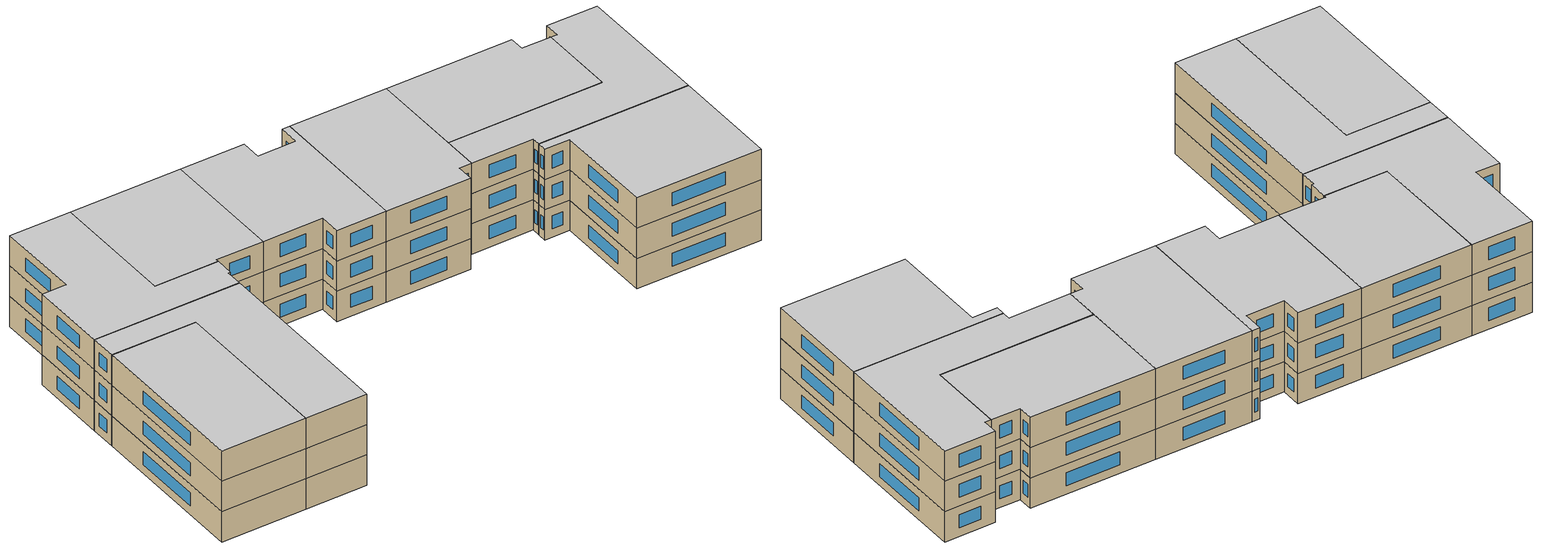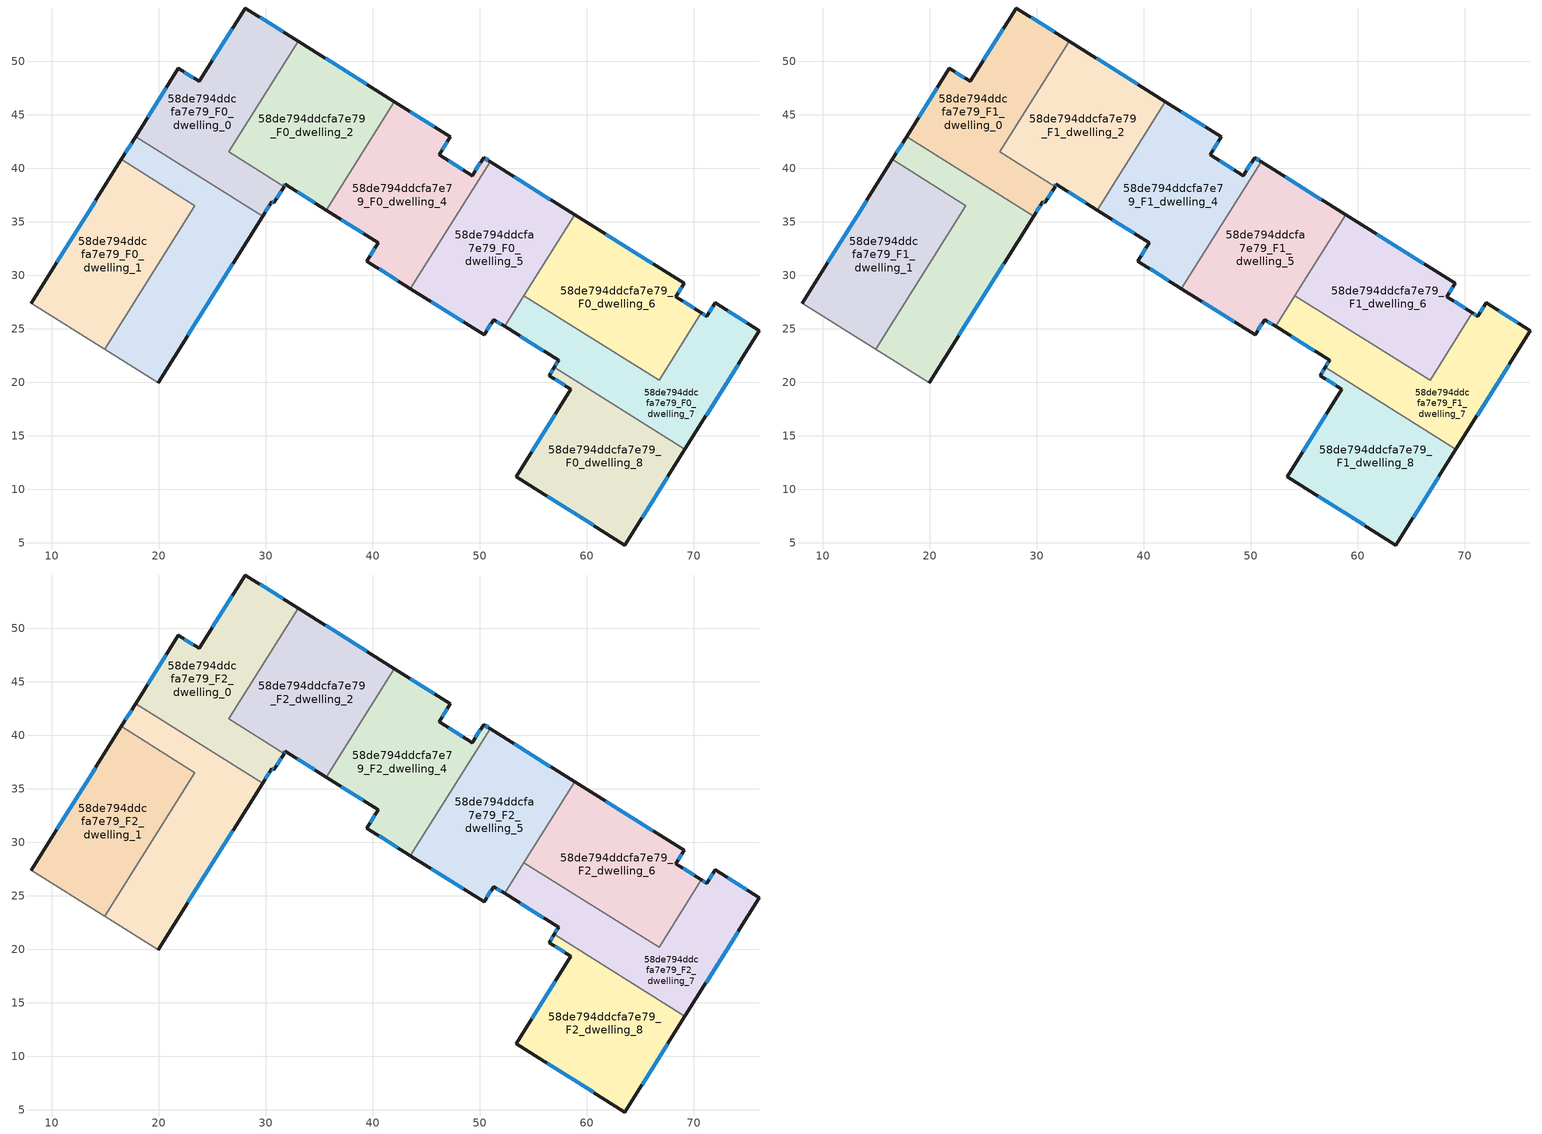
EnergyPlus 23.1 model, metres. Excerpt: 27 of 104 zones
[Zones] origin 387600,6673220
58de794ddcfa7e79_F0_dwelling_0
 floor ground (EU_floor_Construction): 33.03,51.87 26.55,41.54 31.72,38.3 30.77,36.77 30.57,36.89 29.71,35.52 17.86,42.96 21.86,49.33 23.8,48.11 28.1,54.97 z0
 wall outside (EU_wall_Construction): 33.03,51.87 28.1,54.97 23.8,48.11 21.86,49.33 17.86,42.96 / 29.71,35.52 30.57,36.89 30.77,36.77 31.72,38.3 z0:3
 wall to 58de794ddcfa7e79_F0_dwelling_2 (EU_wall_Construction): 31.72,38.3 26.55,41.54 33.03,51.87 z0:3
 wall to 58de794ddcfa7e79_F0_dwelling_3 (EU_wall_Construction): 17.86,42.96 29.71,35.52 z0:3
 window (EU_Window_Construction): 20.71,47.51 19,44.78 / 23.24,48.46 22.41,48.99 / 26.87,53.01 25.03,50.07 / 31.62,52.76 29.51,54.08 / 31.04,37.21 31.45,37.86 / 30.63,36.86 30.71,36.81 / 29.96,35.91 30.33,36.5 z0.86:2.14
58de794ddcfa7e79_F0_dwelling_1
 floor ground (EU_floor_Construction): 23.39,36.51 14.96,23.08 8.09,27.39 16.52,40.82 z0
 wall outside (EU_wall_Construction): 16.52,40.82 8.09,27.39 z0:3
 wall to 58de794ddcfa7e79_F0_dwelling_3 (EU_wall_Construction): 14.96,23.08 23.39,36.51 16.52,40.82 z0:3
 wall adiabatic (EU_wall_Construction): 8.09,27.39 14.96,23.08 z0:3
 window (EU_Window_Construction): 14.11,36.99 10.5,31.23 z0.86:2.14
58de794ddcfa7e79_F0_dwelling_2
 floor ground (EU_floor_Construction): 42.03,46.22 35.67,36.08 31.84,38.49 31.72,38.3 26.55,41.54 33.03,51.87 z0
 wall outside (EU_wall_Construction): 31.72,38.3 31.84,38.49 35.67,36.08 / 42.03,46.22 33.03,51.87 z0:3
 wall to 58de794ddcfa7e79_F0_dwelling_4 (EU_wall_Construction): 35.67,36.08 42.03,46.22 z0:3
 window (EU_Window_Construction): 32.93,37.8 34.57,36.77 / 31.76,38.35 31.81,38.43 / 39.46,47.84 35.6,50.26 z0.86:2.14
58de794ddcfa7e79_F0_dwelling_3
 floor ground (EU_floor_Construction): 29.71,35.52 19.95,19.96 14.96,23.08 23.39,36.51 16.52,40.82 17.86,42.96 z0
 wall outside (EU_wall_Construction): 17.86,42.96 16.52,40.82 / 19.95,19.96 29.71,35.52 z0:3
 wall adiabatic (EU_wall_Construction): 14.96,23.08 19.95,19.96 z0:3
 window (EU_Window_Construction): 17.48,42.35 16.9,41.43 / 22.74,24.4 26.92,31.08 z0.86:2.14
58de794ddcfa7e79_F0_dwelling_4
 floor ground (EU_floor_Construction): 47.25,42.95 46.2,41.27 49.29,39.32 50.35,41 50.96,40.62 43.52,28.77 39.44,31.33 40.51,33.04 35.67,36.08 42.03,46.22 z0
 wall outside (EU_wall_Construction): 50.96,40.62 50.35,41 49.29,39.32 46.2,41.27 47.25,42.95 42.03,46.22 / 35.67,36.08 40.51,33.04 39.44,31.33 43.52,28.77 z0:3
 wall to 58de794ddcfa7e79_F0_dwelling_5 (EU_wall_Construction): 43.52,28.77 50.96,40.62 z0:3
 window (EU_Window_Construction): 45.76,43.88 43.52,45.29 / 46.5,41.75 46.95,42.47 / 48.41,39.88 47.08,40.71 / 50.05,40.52 49.59,39.8 / 50.78,40.73 50.52,40.9 / 40.61,30.59 42.35,29.5 / 40.21,32.55 39.75,31.82 / 37.05,35.21 39.13,33.91 z0.86:2.14
58de794ddcfa7e79_F0_dwelling_5
 floor ground (EU_floor_Construction): 58.86,35.66 52.32,25.23 51.3,25.87 50.4,24.45 43.52,28.77 50.96,40.62 z0
 wall outside (EU_wall_Construction): 58.86,35.66 50.96,40.62 / 43.52,28.77 50.4,24.45 51.3,25.87 52.32,25.23 z0:3
 wall to 58de794ddcfa7e79_F0_dwelling_6 (EU_wall_Construction): 54.13,28.11 58.86,35.66 z0:3
 wall to 58de794ddcfa7e79_F0_dwelling_7 (EU_wall_Construction): 52.32,25.23 54.13,28.11 z0:3
 window (EU_Window_Construction): 56.6,37.08 53.22,39.21 / 51.59,25.69 52.03,25.41 / 50.66,24.85 51.04,25.46 / 45.48,27.53 48.44,25.68 z0.86:2.14
58de794ddcfa7e79_F0_dwelling_6
 floor ground (EU_floor_Construction): 69.1,29.24 68.32,27.99 70.7,26.5 66.74,20.2 54.13,28.11 58.86,35.66 z0
 wall outside (EU_wall_Construction): 70.7,26.5 68.32,27.99 69.1,29.24 58.86,35.66 z0:3
 wall to 58de794ddcfa7e79_F0_dwelling_7 (EU_wall_Construction): 54.13,28.11 66.74,20.2 70.7,26.5 z0:3
 window (EU_Window_Construction): 66.17,31.07 61.79,33.83 / 68.54,28.35 68.88,28.88 / 70.02,26.93 69,27.57 z0.86:2.14
58de794ddcfa7e79_F0_dwelling_7
 floor ground (EU_floor_Construction): 76.12,24.83 69.15,13.73 56.95,21.39 57.36,22.07 52.32,25.23 54.13,28.11 66.74,20.2 70.7,26.5 71.21,26.18 71.99,27.42 z0
 wall outside (EU_wall_Construction): 69.15,13.73 76.12,24.83 71.99,27.42 71.21,26.18 70.7,26.5 / 52.32,25.23 57.36,22.07 56.95,21.39 z0:3
 wall to 58de794ddcfa7e79_F0_dwelling_8 (EU_wall_Construction): 56.95,21.39 69.15,13.73 z0:3
 window (EU_Window_Construction): 71.07,26.27 70.84,26.41 / 71.77,27.07 71.43,26.53 / 74.94,25.57 73.17,26.68 / 71.14,16.9 74.13,21.66 / 57.25,21.87 57.07,21.59 / 53.76,24.33 55.92,22.97 z0.86:2.14
58de794ddcfa7e79_F0_dwelling_8
 floor ground (EU_floor_Construction): 69.15,13.73 63.55,4.81 53.38,11.19 58.51,19.36 56.47,20.64 56.95,21.39 z0
 wall outside (EU_wall_Construction): 56.95,21.39 56.47,20.64 58.51,19.36 53.38,11.19 63.55,4.81 69.15,13.73 z0:3
 window (EU_Window_Construction): 57.06,20.27 57.93,19.72 / 56.81,21.18 56.61,20.85 / 65.15,7.36 67.55,11.18 / 56.29,9.37 60.65,6.63 / 57.05,17.03 54.85,13.53 z0.86:2.14
58de794ddcfa7e79_F1_dwelling_0
 floor to 58de794ddcfa7e79_F0_dwelling_0 (EU_floor_Construction): 33.03,51.87 26.55,41.54 31.72,38.3 30.77,36.77 30.57,36.89 29.71,35.52 17.86,42.96 21.86,49.33 23.8,48.11 28.1,54.97 z3
 wall outside (EU_wall_Construction): 33.03,51.87 28.1,54.97 23.8,48.11 21.86,49.33 17.86,42.96 / 29.71,35.52 30.57,36.89 30.77,36.77 31.72,38.3 z3:6
 wall to 58de794ddcfa7e79_F1_dwelling_2 (EU_wall_Construction): 31.72,38.3 26.55,41.54 33.03,51.87 z3:6
 wall to 58de794ddcfa7e79_F1_dwelling_3 (EU_wall_Construction): 17.86,42.96 29.71,35.52 z3:6
 window (EU_Window_Construction): 20.71,47.51 19,44.78 / 23.24,48.46 22.41,48.99 / 26.87,53.01 25.03,50.07 / 31.62,52.76 29.51,54.08 / 31.04,37.21 31.45,37.86 / 30.63,36.86 30.71,36.81 / 29.96,35.91 30.33,36.5 z3.86:5.14
58de794ddcfa7e79_F1_dwelling_1
 floor to 58de794ddcfa7e79_F0_dwelling_1 (EU_floor_Construction): 23.39,36.51 14.96,23.08 8.09,27.39 16.52,40.82 z3
 wall outside (EU_wall_Construction): 16.52,40.82 8.09,27.39 z3:6
 wall to 58de794ddcfa7e79_F1_dwelling_3 (EU_wall_Construction): 14.96,23.08 23.39,36.51 16.52,40.82 z3:6
 wall adiabatic (EU_wall_Construction): 8.09,27.39 14.96,23.08 z3:6
 window (EU_Window_Construction): 14.11,36.99 10.5,31.23 z3.86:5.14
58de794ddcfa7e79_F1_dwelling_2
 floor to 58de794ddcfa7e79_F0_dwelling_2 (EU_floor_Construction): 42.03,46.22 35.67,36.08 31.84,38.49 31.72,38.3 26.55,41.54 33.03,51.87 z3
 wall outside (EU_wall_Construction): 31.72,38.3 31.84,38.49 35.67,36.08 / 42.03,46.22 33.03,51.87 z3:6
 wall to 58de794ddcfa7e79_F1_dwelling_4 (EU_wall_Construction): 35.67,36.08 42.03,46.22 z3:6
 window (EU_Window_Construction): 32.93,37.8 34.57,36.77 / 31.76,38.35 31.81,38.43 / 39.46,47.84 35.6,50.26 z3.86:5.14
58de794ddcfa7e79_F1_dwelling_3
 floor to 58de794ddcfa7e79_F0_dwelling_3 (EU_floor_Construction): 29.71,35.52 19.95,19.96 14.96,23.08 23.39,36.51 16.52,40.82 17.86,42.96 z3
 wall outside (EU_wall_Construction): 17.86,42.96 16.52,40.82 / 19.95,19.96 29.71,35.52 z3:6
 wall adiabatic (EU_wall_Construction): 14.96,23.08 19.95,19.96 z3:6
 window (EU_Window_Construction): 17.48,42.35 16.9,41.43 / 22.74,24.4 26.92,31.08 z3.86:5.14
58de794ddcfa7e79_F1_dwelling_4
 floor to 58de794ddcfa7e79_F0_dwelling_4 (EU_floor_Construction): 47.25,42.95 46.2,41.27 49.29,39.32 50.35,41 50.96,40.62 43.52,28.77 39.44,31.33 40.51,33.04 35.67,36.08 42.03,46.22 z3
 wall outside (EU_wall_Construction): 50.96,40.62 50.35,41 49.29,39.32 46.2,41.27 47.25,42.95 42.03,46.22 / 35.67,36.08 40.51,33.04 39.44,31.33 43.52,28.77 z3:6
 wall to 58de794ddcfa7e79_F1_dwelling_5 (EU_wall_Construction): 43.52,28.77 50.96,40.62 z3:6
 window (EU_Window_Construction): 45.76,43.88 43.52,45.29 / 46.5,41.75 46.95,42.47 / 48.41,39.88 47.08,40.71 / 50.05,40.52 49.59,39.8 / 50.78,40.73 50.52,40.9 / 40.61,30.59 42.35,29.5 / 40.21,32.55 39.75,31.82 / 37.05,35.21 39.13,33.91 z3.86:5.14
58de794ddcfa7e79_F1_dwelling_5
 floor to 58de794ddcfa7e79_F0_dwelling_5 (EU_floor_Construction): 58.86,35.66 52.32,25.23 51.3,25.87 50.4,24.45 43.52,28.77 50.96,40.62 z3
 wall outside (EU_wall_Construction): 58.86,35.66 50.96,40.62 / 43.52,28.77 50.4,24.45 51.3,25.87 52.32,25.23 z3:6
 wall to 58de794ddcfa7e79_F1_dwelling_6 (EU_wall_Construction): 54.13,28.11 58.86,35.66 z3:6
 wall to 58de794ddcfa7e79_F1_dwelling_7 (EU_wall_Construction): 52.32,25.23 54.13,28.11 z3:6
 window (EU_Window_Construction): 56.6,37.08 53.22,39.21 / 51.59,25.69 52.03,25.41 / 50.66,24.85 51.04,25.46 / 45.48,27.53 48.44,25.68 z3.86:5.14
58de794ddcfa7e79_F1_dwelling_6
 floor to 58de794ddcfa7e79_F0_dwelling_6 (EU_floor_Construction): 69.1,29.24 68.32,27.99 70.7,26.5 66.74,20.2 54.13,28.11 58.86,35.66 z3
 wall outside (EU_wall_Construction): 70.7,26.5 68.32,27.99 69.1,29.24 58.86,35.66 z3:6
 wall to 58de794ddcfa7e79_F1_dwelling_7 (EU_wall_Construction): 54.13,28.11 66.74,20.2 70.7,26.5 z3:6
 window (EU_Window_Construction): 66.17,31.07 61.79,33.83 / 68.54,28.35 68.88,28.88 / 70.02,26.93 69,27.57 z3.86:5.14
58de794ddcfa7e79_F1_dwelling_7
 floor to 58de794ddcfa7e79_F0_dwelling_7 (EU_floor_Construction): 76.12,24.83 69.15,13.73 56.95,21.39 57.36,22.07 52.32,25.23 54.13,28.11 66.74,20.2 70.7,26.5 71.21,26.18 71.99,27.42 z3
 wall outside (EU_wall_Construction): 69.15,13.73 76.12,24.83 71.99,27.42 71.21,26.18 70.7,26.5 / 52.32,25.23 57.36,22.07 56.95,21.39 z3:6
 wall to 58de794ddcfa7e79_F1_dwelling_8 (EU_wall_Construction): 56.95,21.39 69.15,13.73 z3:6
 window (EU_Window_Construction): 71.07,26.27 70.84,26.41 / 71.77,27.07 71.43,26.53 / 74.94,25.57 73.17,26.68 / 71.14,16.9 74.13,21.66 / 57.25,21.87 57.07,21.59 / 53.76,24.33 55.92,22.97 z3.86:5.14
58de794ddcfa7e79_F1_dwelling_8
 floor to 58de794ddcfa7e79_F0_dwelling_8 (EU_floor_Construction): 69.15,13.73 63.55,4.81 53.38,11.19 58.51,19.36 56.47,20.64 56.95,21.39 z3
 wall outside (EU_wall_Construction): 56.95,21.39 56.47,20.64 58.51,19.36 53.38,11.19 63.55,4.81 69.15,13.73 z3:6
 window (EU_Window_Construction): 57.06,20.27 57.93,19.72 / 56.81,21.18 56.61,20.85 / 65.15,7.36 67.55,11.18 / 56.29,9.37 60.65,6.63 / 57.05,17.03 54.85,13.53 z3.86:5.14
58de794ddcfa7e79_F2_dwelling_0
 floor to 58de794ddcfa7e79_F1_dwelling_0 (EU_floor_Construction): 33.03,51.87 26.55,41.54 31.72,38.3 30.77,36.77 30.57,36.89 29.71,35.52 17.86,42.96 21.86,49.33 23.8,48.11 28.1,54.97 z6
 wall outside (EU_wall_Construction): 33.03,51.87 28.1,54.97 23.8,48.11 21.86,49.33 17.86,42.96 / 29.71,35.52 30.57,36.89 30.77,36.77 31.72,38.3 z6:9
 wall to 58de794ddcfa7e79_F2_dwelling_2 (EU_wall_Construction): 31.72,38.3 26.55,41.54 33.03,51.87 z6:9
 wall to 58de794ddcfa7e79_F2_dwelling_3 (EU_wall_Construction): 17.86,42.96 29.71,35.52 z6:9
 window (EU_Window_Construction): 20.71,47.51 19,44.78 / 23.24,48.46 22.41,48.99 / 26.87,53.01 25.03,50.07 / 31.62,52.76 29.51,54.08 / 31.04,37.21 31.45,37.86 / 30.63,36.86 30.71,36.81 / 29.96,35.91 30.33,36.5 z6.86:8.14
 ceiling to 58de794ddcfa7e79_F3_dwelling_0 (EU_floor_Construction): 30.77,36.77 31.72,38.3 26.55,41.54 33.03,51.87 28.1,54.97 23.8,48.11 21.86,49.33 17.86,42.96 29.71,35.52 30.57,36.89 z9
58de794ddcfa7e79_F2_dwelling_1
 floor to 58de794ddcfa7e79_F1_dwelling_1 (EU_floor_Construction): 23.39,36.51 14.96,23.08 8.09,27.39 16.52,40.82 z6
 wall outside (EU_wall_Construction): 16.52,40.82 8.09,27.39 z6:9
 wall to 58de794ddcfa7e79_F2_dwelling_3 (EU_wall_Construction): 14.96,23.08 23.39,36.51 16.52,40.82 z6:9
 wall adiabatic (EU_wall_Construction): 8.09,27.39 14.96,23.08 z6:9
 window (EU_Window_Construction): 14.11,36.99 10.5,31.23 z6.86:8.14
 ceiling to 58de794ddcfa7e79_F3_dwelling_1 (EU_floor_Construction): 14.96,23.08 23.39,36.51 16.52,40.82 8.09,27.39 z9
58de794ddcfa7e79_F2_dwelling_2
 floor to 58de794ddcfa7e79_F1_dwelling_2 (EU_floor_Construction): 42.03,46.22 35.67,36.08 31.84,38.49 31.72,38.3 26.55,41.54 33.03,51.87 z6
 wall outside (EU_wall_Construction): 31.72,38.3 31.84,38.49 35.67,36.08 / 42.03,46.22 33.03,51.87 z6:9
 wall to 58de794ddcfa7e79_F2_dwelling_4 (EU_wall_Construction): 35.67,36.08 42.03,46.22 z6:9
 window (EU_Window_Construction): 32.93,37.8 34.57,36.77 / 31.76,38.35 31.81,38.43 / 39.46,47.84 35.6,50.26 z6.86:8.14
 ceiling to 58de794ddcfa7e79_F3_dwelling_2 (EU_floor_Construction): 35.67,36.08 42.03,46.22 33.03,51.87 26.55,41.54 31.72,38.3 31.84,38.49 z9
58de794ddcfa7e79_F2_dwelling_3
 floor to 58de794ddcfa7e79_F1_dwelling_3 (EU_floor_Construction): 29.71,35.52 19.95,19.96 14.96,23.08 23.39,36.51 16.52,40.82 17.86,42.96 z6
 wall outside (EU_wall_Construction): 17.86,42.96 16.52,40.82 / 19.95,19.96 29.71,35.52 z6:9
 wall adiabatic (EU_wall_Construction): 14.96,23.08 19.95,19.96 z6:9
 window (EU_Window_Construction): 17.48,42.35 16.9,41.43 / 22.74,24.4 26.92,31.08 z6.86:8.14
 ceiling to 58de794ddcfa7e79_F3_dwelling_3 (EU_floor_Construction): 19.95,19.96 29.71,35.52 17.86,42.96 16.52,40.82 23.39,36.51 14.96,23.08 z9
58de794ddcfa7e79_F2_dwelling_4
 floor to 58de794ddcfa7e79_F1_dwelling_4 (EU_floor_Construction): 47.25,42.95 46.2,41.27 49.29,39.32 50.35,41 50.96,40.62 43.52,28.77 39.44,31.33 40.51,33.04 35.67,36.08 42.03,46.22 z6
 wall outside (EU_wall_Construction): 50.96,40.62 50.35,41 49.29,39.32 46.2,41.27 47.25,42.95 42.03,46.22 / 35.67,36.08 40.51,33.04 39.44,31.33 43.52,28.77 z6:9
 wall to 58de794ddcfa7e79_F2_dwelling_5 (EU_wall_Construction): 43.52,28.77 50.96,40.62 z6:9
 window (EU_Window_Construction): 45.76,43.88 43.52,45.29 / 46.5,41.75 46.95,42.47 / 48.41,39.88 47.08,40.71 / 50.05,40.52 49.59,39.8 / 50.78,40.73 50.52,40.9 / 40.61,30.59 42.35,29.5 / 40.21,32.55 39.75,31.82 / 37.05,35.21 39.13,33.91 z6.86:8.14
 ceiling to 58de794ddcfa7e79_F3_dwelling_4 (EU_floor_Construction): 43.52,28.77 50.96,40.62 50.35,41 49.29,39.32 46.2,41.27 47.25,42.95 42.03,46.22 35.67,36.08 40.51,33.04 39.44,31.33 z9
58de794ddcfa7e79_F2_dwelling_5
 floor to 58de794ddcfa7e79_F1_dwelling_5 (EU_floor_Construction): 58.86,35.66 52.32,25.23 51.3,25.87 50.4,24.45 43.52,28.77 50.96,40.62 z6
 wall outside (EU_wall_Construction): 58.86,35.66 50.96,40.62 / 43.52,28.77 50.4,24.45 51.3,25.87 52.32,25.23 z6:9
 wall to 58de794ddcfa7e79_F2_dwelling_6 (EU_wall_Construction): 54.13,28.11 58.86,35.66 z6:9
 wall to 58de794ddcfa7e79_F2_dwelling_7 (EU_wall_Construction): 52.32,25.23 54.13,28.11 z6:9
 window (EU_Window_Construction): 56.6,37.08 53.22,39.21 / 51.59,25.69 52.03,25.41 / 50.66,24.85 51.04,25.46 / 45.48,27.53 48.44,25.68 z6.86:8.14
 ceiling to 58de794ddcfa7e79_F3_dwelling_5 (EU_floor_Construction): 52.32,25.23 58.86,35.66 50.96,40.62 43.52,28.77 50.4,24.45 51.3,25.87 z9
58de794ddcfa7e79_F2_dwelling_6
 floor to 58de794ddcfa7e79_F1_dwelling_6 (EU_floor_Construction): 69.1,29.24 68.32,27.99 70.7,26.5 66.74,20.2 54.13,28.11 58.86,35.66 z6
 wall outside (EU_wall_Construction): 70.7,26.5 68.32,27.99 69.1,29.24 58.86,35.66 z6:9
 wall to 58de794ddcfa7e79_F2_dwelling_7 (EU_wall_Construction): 54.13,28.11 66.74,20.2 70.7,26.5 z6:9
 window (EU_Window_Construction): 66.17,31.07 61.79,33.83 / 68.54,28.35 68.88,28.88 / 70.02,26.93 69,27.57 z6.86:8.14
 ceiling to 58de794ddcfa7e79_F3_dwelling_6 (EU_floor_Construction): 66.74,20.2 70.7,26.5 68.32,27.99 69.1,29.24 58.86,35.66 54.13,28.11 z9
58de794ddcfa7e79_F2_dwelling_7
 floor to 58de794ddcfa7e79_F1_dwelling_7 (EU_floor_Construction): 76.12,24.83 69.15,13.73 56.95,21.39 57.36,22.07 52.32,25.23 54.13,28.11 66.74,20.2 70.7,26.5 71.21,26.18 71.99,27.42 z6
 wall outside (EU_wall_Construction): 69.15,13.73 76.12,24.83 71.99,27.42 71.21,26.18 70.7,26.5 / 52.32,25.23 57.36,22.07 56.95,21.39 z6:9
 wall to 58de794ddcfa7e79_F2_dwelling_8 (EU_wall_Construction): 56.95,21.39 69.15,13.73 z6:9
 window (EU_Window_Construction): 71.07,26.27 70.84,26.41 / 71.77,27.07 71.43,26.53 / 74.94,25.57 73.17,26.68 / 71.14,16.9 74.13,21.66 / 57.25,21.87 57.07,21.59 / 53.76,24.33 55.92,22.97 z6.86:8.14
 ceiling to 58de794ddcfa7e79_F3_dwelling_7 (EU_floor_Construction): 69.15,13.73 76.12,24.83 71.99,27.42 71.21,26.18 70.7,26.5 66.74,20.2 54.13,28.11 52.32,25.23 57.36,22.07 56.95,21.39 z9
58de794ddcfa7e79_F2_dwelling_8
 floor to 58de794ddcfa7e79_F1_dwelling_8 (EU_floor_Construction): 69.15,13.73 63.55,4.81 53.38,11.19 58.51,19.36 56.47,20.64 56.95,21.39 z6
 wall outside (EU_wall_Construction): 56.95,21.39 56.47,20.64 58.51,19.36 53.38,11.19 63.55,4.81 69.15,13.73 z6:9
 window (EU_Window_Construction): 57.06,20.27 57.93,19.72 / 56.81,21.18 56.61,20.85 / 65.15,7.36 67.55,11.18 / 56.29,9.37 60.65,6.63 / 57.05,17.03 54.85,13.53 z6.86:8.14
 ceiling to 58de794ddcfa7e79_F3_dwelling_8 (EU_floor_Construction): 63.55,4.81 69.15,13.73 56.95,21.39 56.47,20.64 58.51,19.36 53.38,11.19 z9
[Building]
EU S2 Campaign: North Axis=0; Terrain=City; Solar Distribution=FullExterior
[Site:Location]
Helsinki-Vantaa.AP: Latitude=60.317; Longitude=24.963; Time Zone=2; Elevation=54.6
[SizingPeriod:WeatherFileDays]
AnnualSizingPeriod: Begin Month=1; Begin Day of Month=1; End Month=12; End Day of Month=31; Day of Week for Start Day=Monday; Use Weather File Daylight Saving Period=No; Use Weather File Rain and Snow Indicators=No
[MATERIAL]
EU_InternalMass_Material: Roughness=MediumRough; Thickness=0.1; Conductivity=1; Density=1800; Specific Heat=900; Thermal Absorptance=0.9; Solar Absorptance=0.7; Visible Absorptance=0.7
[MATERIAL:NOMASS] Roughness=MediumRough; Thermal Absorptance=0.9; Solar Absorptance=0.7; Visible Absorptance=0.7
Name | Thermal Resistance
EU_wall_NoMass | 5.91765
EU_floor_NoMass | 6.2875
[WINDOWMATERIAL:SIMPLEGLAZINGSYSTEM]
EU_Window_SimpleGlazing: UFactor=0.994035; Solar Heat Gain Coefficient=0.7; Visible Transmittance=0.7
[CONSTRUCTION]
EU_wall_Construction: EU_wall_NoMass
EU_floor_Construction: EU_floor_NoMass
EU_Window_Construction: EU_Window_SimpleGlazing
EU_InternalMass_Construction: EU_InternalMass_Material
[ZONE] Type=1; Multiplier=1; Ceiling Height=autocalculate; Floor Area=autocalculate; Part of Total Floor Area=Yes
Name | Volume
58de794ddcfa7e79_F0_dwelling_0; 58de794ddcfa7e79_F1_dwelling_0; 58de794ddcfa7e79_F2_dwelling_0 | 385.856
58de794ddcfa7e79_F0_dwelling_1; 58de794ddcfa7e79_F1_dwelling_1; 58de794ddcfa7e79_F2_dwelling_1 | 385.909
58de794ddcfa7e79_F0_dwelling_2; 58de794ddcfa7e79_F1_dwelling_2; 58de794ddcfa7e79_F2_dwelling_2 | 385.876
58de794ddcfa7e79_F0_dwelling_3; 58de794ddcfa7e79_F1_dwelling_3; 58de794ddcfa7e79_F2_dwelling_3 | 385.867
58de794ddcfa7e79_F0_dwelling_4; 58de794ddcfa7e79_F1_dwelling_4; 58de794ddcfa7e79_F2_dwelling_4 | 385.872
58de794ddcfa7e79_F0_dwelling_5; 58de794ddcfa7e79_F1_dwelling_5; 58de794ddcfa7e79_F2_dwelling_5 | 385.919
58de794ddcfa7e79_F0_dwelling_6; 58de794ddcfa7e79_F1_dwelling_6; 58de794ddcfa7e79_F2_dwelling_6 | 385.892
58de794ddcfa7e79_F0_dwelling_7; 58de794ddcfa7e79_F1_dwelling_7; 58de794ddcfa7e79_F2_dwelling_7 | 385.849
58de794ddcfa7e79_F0_dwelling_8; 58de794ddcfa7e79_F1_dwelling_8; 58de794ddcfa7e79_F2_dwelling_8 | 385.898
[INTERNALMASS] Construction=EU_InternalMass_Construction
Name | Zone or ZoneList | Surface Area
58de794ddcfa7e79_F0_dwelling_0_EU_InternalMass | 58de794ddcfa7e79_F0_dwelling_0 | 128.62
58de794ddcfa7e79_F0_dwelling_1_EU_InternalMass | 58de794ddcfa7e79_F0_dwelling_1 | 128.636
58de794ddcfa7e79_F0_dwelling_2_EU_InternalMass | 58de794ddcfa7e79_F0_dwelling_2 | 128.627
58de794ddcfa7e79_F0_dwelling_3_EU_InternalMass | 58de794ddcfa7e79_F0_dwelling_3 | 128.622
58de794ddcfa7e79_F0_dwelling_4_EU_InternalMass | 58de794ddcfa7e79_F0_dwelling_4 | 128.624
58de794ddcfa7e79_F0_dwelling_5_EU_InternalMass | 58de794ddcfa7e79_F0_dwelling_5 | 128.64
58de794ddcfa7e79_F0_dwelling_6_EU_InternalMass | 58de794ddcfa7e79_F0_dwelling_6 | 128.632
58de794ddcfa7e79_F0_dwelling_7_EU_InternalMass | 58de794ddcfa7e79_F0_dwelling_7 | 128.616
58de794ddcfa7e79_F0_dwelling_8_EU_InternalMass | 58de794ddcfa7e79_F0_dwelling_8 | 128.633
58de794ddcfa7e79_F1_dwelling_0_EU_InternalMass | 58de794ddcfa7e79_F1_dwelling_0 | 128.62
58de794ddcfa7e79_F1_dwelling_1_EU_InternalMass | 58de794ddcfa7e79_F1_dwelling_1 | 128.636
58de794ddcfa7e79_F1_dwelling_2_EU_InternalMass | 58de794ddcfa7e79_F1_dwelling_2 | 128.627
58de794ddcfa7e79_F1_dwelling_3_EU_InternalMass | 58de794ddcfa7e79_F1_dwelling_3 | 128.622
58de794ddcfa7e79_F1_dwelling_4_EU_InternalMass | 58de794ddcfa7e79_F1_dwelling_4 | 128.624
58de794ddcfa7e79_F1_dwelling_5_EU_InternalMass | 58de794ddcfa7e79_F1_dwelling_5 | 128.64
58de794ddcfa7e79_F1_dwelling_6_EU_InternalMass | 58de794ddcfa7e79_F1_dwelling_6 | 128.632
58de794ddcfa7e79_F1_dwelling_7_EU_InternalMass | 58de794ddcfa7e79_F1_dwelling_7 | 128.616
58de794ddcfa7e79_F1_dwelling_8_EU_InternalMass | 58de794ddcfa7e79_F1_dwelling_8 | 128.633
58de794ddcfa7e79_F2_dwelling_0_EU_InternalMass | 58de794ddcfa7e79_F2_dwelling_0 | 128.62
58de794ddcfa7e79_F2_dwelling_1_EU_InternalMass | 58de794ddcfa7e79_F2_dwelling_1 | 128.636
58de794ddcfa7e79_F2_dwelling_2_EU_InternalMass | 58de794ddcfa7e79_F2_dwelling_2 | 128.627
58de794ddcfa7e79_F2_dwelling_3_EU_InternalMass | 58de794ddcfa7e79_F2_dwelling_3 | 128.622
58de794ddcfa7e79_F2_dwelling_4_EU_InternalMass | 58de794ddcfa7e79_F2_dwelling_4 | 128.624
58de794ddcfa7e79_F2_dwelling_5_EU_InternalMass | 58de794ddcfa7e79_F2_dwelling_5 | 128.64
58de794ddcfa7e79_F2_dwelling_6_EU_InternalMass | 58de794ddcfa7e79_F2_dwelling_6 | 128.632
58de794ddcfa7e79_F2_dwelling_7_EU_InternalMass | 58de794ddcfa7e79_F2_dwelling_7 | 128.616
58de794ddcfa7e79_F2_dwelling_8_EU_InternalMass | 58de794ddcfa7e79_F2_dwelling_8 | 128.633
[OTHEREQUIPMENT] Fuel Type=Electricity; Design Level Calculation Method=Watts/Area; Power per Zone Floor Area=1; Fraction Latent=0; Fraction Radiant=0; Fraction Lost=0; Carbon Dioxide Generation Rate=0; EndUse Subcategory=EU_Step8_InternalGains
Name | Zone or ZoneList or Space or SpaceList | Schedule
EU_Step8_InternalGain_58de794ddcfa7e79_F0_dwelling_0_f000 | 58de794ddcfa7e79_F0_dwelling_0 | EU_Step8_GainSchedule_58de794ddcfa7e79_F0_dwelling_0_f000
EU_Step8_InternalGain_58de794ddcfa7e79_F0_dwelling_1_f000 | 58de794ddcfa7e79_F0_dwelling_1 | EU_Step8_GainSchedule_58de794ddcfa7e79_F0_dwelling_1_f000
EU_Step8_InternalGain_58de794ddcfa7e79_F0_dwelling_2_f000 | 58de794ddcfa7e79_F0_dwelling_2 | EU_Step8_GainSchedule_58de794ddcfa7e79_F0_dwelling_2_f000
EU_Step8_InternalGain_58de794ddcfa7e79_F0_dwelling_3_f000 | 58de794ddcfa7e79_F0_dwelling_3 | EU_Step8_GainSchedule_58de794ddcfa7e79_F0_dwelling_3_f000
EU_Step8_InternalGain_58de794ddcfa7e79_F0_dwelling_4_f000 | 58de794ddcfa7e79_F0_dwelling_4 | EU_Step8_GainSchedule_58de794ddcfa7e79_F0_dwelling_4_f000
EU_Step8_InternalGain_58de794ddcfa7e79_F0_dwelling_5_f000 | 58de794ddcfa7e79_F0_dwelling_5 | EU_Step8_GainSchedule_58de794ddcfa7e79_F0_dwelling_5_f000
EU_Step8_InternalGain_58de794ddcfa7e79_F0_dwelling_6_f000 | 58de794ddcfa7e79_F0_dwelling_6 | EU_Step8_GainSchedule_58de794ddcfa7e79_F0_dwelling_6_f000
EU_Step8_InternalGain_58de794ddcfa7e79_F0_dwelling_7_f000 | 58de794ddcfa7e79_F0_dwelling_7 | EU_Step8_GainSchedule_58de794ddcfa7e79_F0_dwelling_7_f000
EU_Step8_InternalGain_58de794ddcfa7e79_F0_dwelling_8_f000 | 58de794ddcfa7e79_F0_dwelling_8 | EU_Step8_GainSchedule_58de794ddcfa7e79_F0_dwelling_8_f000
EU_Step8_InternalGain_58de794ddcfa7e79_F1_dwelling_0_f000 | 58de794ddcfa7e79_F1_dwelling_0 | EU_Step8_GainSchedule_58de794ddcfa7e79_F1_dwelling_0_f000
EU_Step8_InternalGain_58de794ddcfa7e79_F1_dwelling_1_f000 | 58de794ddcfa7e79_F1_dwelling_1 | EU_Step8_GainSchedule_58de794ddcfa7e79_F1_dwelling_1_f000
EU_Step8_InternalGain_58de794ddcfa7e79_F1_dwelling_2_f000 | 58de794ddcfa7e79_F1_dwelling_2 | EU_Step8_GainSchedule_58de794ddcfa7e79_F1_dwelling_2_f000
EU_Step8_InternalGain_58de794ddcfa7e79_F1_dwelling_3_f000 | 58de794ddcfa7e79_F1_dwelling_3 | EU_Step8_GainSchedule_58de794ddcfa7e79_F1_dwelling_3_f000
EU_Step8_InternalGain_58de794ddcfa7e79_F1_dwelling_4_f000 | 58de794ddcfa7e79_F1_dwelling_4 | EU_Step8_GainSchedule_58de794ddcfa7e79_F1_dwelling_4_f000
EU_Step8_InternalGain_58de794ddcfa7e79_F1_dwelling_5_f000 | 58de794ddcfa7e79_F1_dwelling_5 | EU_Step8_GainSchedule_58de794ddcfa7e79_F1_dwelling_5_f000
EU_Step8_InternalGain_58de794ddcfa7e79_F1_dwelling_6_f000 | 58de794ddcfa7e79_F1_dwelling_6 | EU_Step8_GainSchedule_58de794ddcfa7e79_F1_dwelling_6_f000
EU_Step8_InternalGain_58de794ddcfa7e79_F1_dwelling_7_f000 | 58de794ddcfa7e79_F1_dwelling_7 | EU_Step8_GainSchedule_58de794ddcfa7e79_F1_dwelling_7_f000
EU_Step8_InternalGain_58de794ddcfa7e79_F1_dwelling_8_f000 | 58de794ddcfa7e79_F1_dwelling_8 | EU_Step8_GainSchedule_58de794ddcfa7e79_F1_dwelling_8_f000
EU_Step8_InternalGain_58de794ddcfa7e79_F2_dwelling_0_f000 | 58de794ddcfa7e79_F2_dwelling_0 | EU_Step8_GainSchedule_58de794ddcfa7e79_F2_dwelling_0_f000
EU_Step8_InternalGain_58de794ddcfa7e79_F2_dwelling_1_f000 | 58de794ddcfa7e79_F2_dwelling_1 | EU_Step8_GainSchedule_58de794ddcfa7e79_F2_dwelling_1_f000
EU_Step8_InternalGain_58de794ddcfa7e79_F2_dwelling_2_f000 | 58de794ddcfa7e79_F2_dwelling_2 | EU_Step8_GainSchedule_58de794ddcfa7e79_F2_dwelling_2_f000
EU_Step8_InternalGain_58de794ddcfa7e79_F2_dwelling_3_f000 | 58de794ddcfa7e79_F2_dwelling_3 | EU_Step8_GainSchedule_58de794ddcfa7e79_F2_dwelling_3_f000
EU_Step8_InternalGain_58de794ddcfa7e79_F2_dwelling_4_f000 | 58de794ddcfa7e79_F2_dwelling_4 | EU_Step8_GainSchedule_58de794ddcfa7e79_F2_dwelling_4_f000
EU_Step8_InternalGain_58de794ddcfa7e79_F2_dwelling_5_f000 | 58de794ddcfa7e79_F2_dwelling_5 | EU_Step8_GainSchedule_58de794ddcfa7e79_F2_dwelling_5_f000
EU_Step8_InternalGain_58de794ddcfa7e79_F2_dwelling_6_f000 | 58de794ddcfa7e79_F2_dwelling_6 | EU_Step8_GainSchedule_58de794ddcfa7e79_F2_dwelling_6_f000
EU_Step8_InternalGain_58de794ddcfa7e79_F2_dwelling_7_f000 | 58de794ddcfa7e79_F2_dwelling_7 | EU_Step8_GainSchedule_58de794ddcfa7e79_F2_dwelling_7_f000
EU_Step8_InternalGain_58de794ddcfa7e79_F2_dwelling_8_f000 | 58de794ddcfa7e79_F2_dwelling_8 | EU_Step8_GainSchedule_58de794ddcfa7e79_F2_dwelling_8_f000
[ZONEVENTILATION:DESIGNFLOWRATE] Schedule=EU_AlwaysOn; Design Flow Rate Calculation Method=AirChanges/Hour; Air Changes per Hour=0.596421; Ventilation Type=Natural; Fan Pressure Rise=0; Fan Total Efficiency=1; Constant Term Coefficient=1; Temperature Term Coefficient=0; Velocity Term Coefficient=0; Velocity Squared Term Coefficient=0; Minimum Indoor Temperature=-100; Maximum Indoor Temperature=100; Delta Temperature=-100; Minimum Outdoor Temperature=-100; Maximum Outdoor Temperature=100; Maximum Wind Speed=40
Name | Zone or ZoneList or Space or SpaceList
EU_ConstantAir_58de794ddcfa7e79_F0_dwelling_0 | 58de794ddcfa7e79_F0_dwelling_0
EU_ConstantAir_58de794ddcfa7e79_F0_dwelling_1 | 58de794ddcfa7e79_F0_dwelling_1
EU_ConstantAir_58de794ddcfa7e79_F0_dwelling_2 | 58de794ddcfa7e79_F0_dwelling_2
EU_ConstantAir_58de794ddcfa7e79_F0_dwelling_3 | 58de794ddcfa7e79_F0_dwelling_3
EU_ConstantAir_58de794ddcfa7e79_F0_dwelling_4 | 58de794ddcfa7e79_F0_dwelling_4
EU_ConstantAir_58de794ddcfa7e79_F0_dwelling_5 | 58de794ddcfa7e79_F0_dwelling_5
EU_ConstantAir_58de794ddcfa7e79_F0_dwelling_6 | 58de794ddcfa7e79_F0_dwelling_6
EU_ConstantAir_58de794ddcfa7e79_F0_dwelling_7 | 58de794ddcfa7e79_F0_dwelling_7
EU_ConstantAir_58de794ddcfa7e79_F0_dwelling_8 | 58de794ddcfa7e79_F0_dwelling_8
EU_ConstantAir_58de794ddcfa7e79_F1_dwelling_0 | 58de794ddcfa7e79_F1_dwelling_0
EU_ConstantAir_58de794ddcfa7e79_F1_dwelling_1 | 58de794ddcfa7e79_F1_dwelling_1
EU_ConstantAir_58de794ddcfa7e79_F1_dwelling_2 | 58de794ddcfa7e79_F1_dwelling_2
EU_ConstantAir_58de794ddcfa7e79_F1_dwelling_3 | 58de794ddcfa7e79_F1_dwelling_3
EU_ConstantAir_58de794ddcfa7e79_F1_dwelling_4 | 58de794ddcfa7e79_F1_dwelling_4
EU_ConstantAir_58de794ddcfa7e79_F1_dwelling_5 | 58de794ddcfa7e79_F1_dwelling_5
EU_ConstantAir_58de794ddcfa7e79_F1_dwelling_6 | 58de794ddcfa7e79_F1_dwelling_6
EU_ConstantAir_58de794ddcfa7e79_F1_dwelling_7 | 58de794ddcfa7e79_F1_dwelling_7
EU_ConstantAir_58de794ddcfa7e79_F1_dwelling_8 | 58de794ddcfa7e79_F1_dwelling_8
EU_ConstantAir_58de794ddcfa7e79_F2_dwelling_0 | 58de794ddcfa7e79_F2_dwelling_0
EU_ConstantAir_58de794ddcfa7e79_F2_dwelling_1 | 58de794ddcfa7e79_F2_dwelling_1
EU_ConstantAir_58de794ddcfa7e79_F2_dwelling_2 | 58de794ddcfa7e79_F2_dwelling_2
EU_ConstantAir_58de794ddcfa7e79_F2_dwelling_3 | 58de794ddcfa7e79_F2_dwelling_3
EU_ConstantAir_58de794ddcfa7e79_F2_dwelling_4 | 58de794ddcfa7e79_F2_dwelling_4
EU_ConstantAir_58de794ddcfa7e79_F2_dwelling_5 | 58de794ddcfa7e79_F2_dwelling_5
EU_ConstantAir_58de794ddcfa7e79_F2_dwelling_6 | 58de794ddcfa7e79_F2_dwelling_6
EU_ConstantAir_58de794ddcfa7e79_F2_dwelling_7 | 58de794ddcfa7e79_F2_dwelling_7
EU_ConstantAir_58de794ddcfa7e79_F2_dwelling_8 | 58de794ddcfa7e79_F2_dwelling_8
[HVACTEMPLATE:THERMOSTAT] Constant Heating Setpoint=20; Constant Cooling Setpoint=50
EU_HeatOnly_58de794ddcfa7e79_F0_dwelling_0; EU_HeatOnly_58de794ddcfa7e79_F0_dwelling_1; EU_HeatOnly_58de794ddcfa7e79_F0_dwelling_2; EU_HeatOnly_58de794ddcfa7e79_F0_dwelling_3; EU_HeatOnly_58de794ddcfa7e79_F0_dwelling_4; EU_HeatOnly_58de794ddcfa7e79_F0_dwelling_5; EU_HeatOnly_58de794ddcfa7e79_F0_dwelling_6; EU_HeatOnly_58de794ddcfa7e79_F0_dwelling_7; EU_HeatOnly_58de794ddcfa7e79_F0_dwelling_8; EU_HeatOnly_58de794ddcfa7e79_F1_dwelling_0; EU_HeatOnly_58de794ddcfa7e79_F1_dwelling_1; EU_HeatOnly_58de794ddcfa7e79_F1_dwelling_2; EU_HeatOnly_58de794ddcfa7e79_F1_dwelling_3; EU_HeatOnly_58de794ddcfa7e79_F1_dwelling_4; EU_HeatOnly_58de794ddcfa7e79_F1_dwelling_5; EU_HeatOnly_58de794ddcfa7e79_F1_dwelling_6; EU_HeatOnly_58de794ddcfa7e79_F1_dwelling_7; EU_HeatOnly_58de794ddcfa7e79_F1_dwelling_8; EU_HeatOnly_58de794ddcfa7e79_F2_dwelling_0; EU_HeatOnly_58de794ddcfa7e79_F2_dwelling_1; EU_HeatOnly_58de794ddcfa7e79_F2_dwelling_2; EU_HeatOnly_58de794ddcfa7e79_F2_dwelling_3; EU_HeatOnly_58de794ddcfa7e79_F2_dwelling_4; EU_HeatOnly_58de794ddcfa7e79_F2_dwelling_5; EU_HeatOnly_58de794ddcfa7e79_F2_dwelling_6; EU_HeatOnly_58de794ddcfa7e79_F2_dwelling_7; EU_HeatOnly_58de794ddcfa7e79_F2_dwelling_8; EU_HeatOnly_58de794ddcfa7e79_F3_dwelling_0; EU_HeatOnly_58de794ddcfa7e79_F3_dwelling_1; EU_HeatOnly_58de794ddcfa7e79_F3_dwelling_2; EU_HeatOnly_58de794ddcfa7e79_F3_dwelling_3; EU_HeatOnly_58de794ddcfa7e79_F3_dwelling_4; EU_HeatOnly_58de794ddcfa7e79_F3_dwelling_5; EU_HeatOnly_58de794ddcfa7e79_F3_dwelling_6; EU_HeatOnly_58de794ddcfa7e79_F3_dwelling_7; EU_HeatOnly_58de794ddcfa7e79_F3_dwelling_8; EU_HeatOnly_58de794ddcfa7e79_F4_dwelling_0; EU_HeatOnly_58de794ddcfa7e79_F4_dwelling_1; EU_HeatOnly_58de794ddcfa7e79_F4_dwelling_2; EU_HeatOnly_58de794ddcfa7e79_F4_dwelling_3; EU_HeatOnly_58de794ddcfa7e79_F4_dwelling_4; EU_HeatOnly_58de794ddcfa7e79_F4_dwelling_5; EU_HeatOnly_58de794ddcfa7e79_F4_dwelling_6; EU_HeatOnly_58de794ddcfa7e79_F4_dwelling_7; EU_HeatOnly_58de794ddcfa7e79_F4_dwelling_8; EU_HeatOnly_58de794ddcfa7e79_F5_dwelling_0; EU_HeatOnly_58de794ddcfa7e79_F5_dwelling_1; EU_HeatOnly_58de794ddcfa7e79_F5_dwelling_2; EU_HeatOnly_58de794ddcfa7e79_F5_dwelling_3; EU_HeatOnly_58de794ddcfa7e79_F5_dwelling_4; EU_HeatOnly_58de794ddcfa7e79_F5_dwelling_5; EU_HeatOnly_58de794ddcfa7e79_F5_dwelling_6; EU_HeatOnly_58de794ddcfa7e79_F5_dwelling_7; EU_HeatOnly_58de794ddcfa7e79_F5_dwelling_8; EU_HeatOnly_58de794ddcfa7e79_F6_dwelling_0; EU_HeatOnly_58de794ddcfa7e79_F6_dwelling_1; EU_HeatOnly_58de794ddcfa7e79_F6_dwelling_2; EU_HeatOnly_58de794ddcfa7e79_F6_dwelling_3; EU_HeatOnly_58de794ddcfa7e79_F6_dwelling_4; EU_HeatOnly_58de794ddcfa7e79_F6_dwelling_5; EU_HeatOnly_58de794ddcfa7e79_F6_dwelling_6; EU_HeatOnly_58de794ddcfa7e79_F6_dwelling_7; EU_HeatOnly_58de794ddcfa7e79_F6_dwelling_8; EU_HeatOnly_58de794ddcfa7e79_F7_dwelling_0; EU_HeatOnly_58de794ddcfa7e79_F7_dwelling_1; EU_HeatOnly_58de794ddcfa7e79_F7_dwelling_2; EU_HeatOnly_58de794ddcfa7e79_F7_dwelling_3; EU_HeatOnly_58de794ddcfa7e79_F7_dwelling_4; EU_HeatOnly_58de794ddcfa7e79_F7_dwelling_5; EU_HeatOnly_58de794ddcfa7e79_F7_dwelling_6; EU_HeatOnly_58de794ddcfa7e79_F7_dwelling_7; EU_HeatOnly_58de794ddcfa7e79_F7_dwelling_8; EU_HeatOnly_58de794ddcfa7e79_F8_dwelling_0; EU_HeatOnly_58de794ddcfa7e79_F8_dwelling_1; EU_HeatOnly_58de794ddcfa7e79_F8_dwelling_2; EU_HeatOnly_58de794ddcfa7e79_F8_dwelling_3; EU_HeatOnly_58de794ddcfa7e79_F8_dwelling_4; EU_HeatOnly_58de794ddcfa7e79_F8_dwelling_5; EU_HeatOnly_58de794ddcfa7e79_F8_dwelling_6; EU_HeatOnly_58de794ddcfa7e79_F8_dwelling_7; EU_HeatOnly_58de794ddcfa7e79_F9_dwelling_0; EU_HeatOnly_58de794ddcfa7e79_F9_dwelling_1; EU_HeatOnly_58de794ddcfa7e79_F9_dwelling_2; EU_HeatOnly_58de794ddcfa7e79_F9_dwelling_3; EU_HeatOnly_58de794ddcfa7e79_F9_dwelling_4; EU_HeatOnly_58de794ddcfa7e79_F9_dwelling_5; EU_HeatOnly_58de794ddcfa7e79_F9_dwelling_6; EU_HeatOnly_58de794ddcfa7e79_F9_dwelling_7; EU_HeatOnly_58de794ddcfa7e79_F10_dwelling_0; EU_HeatOnly_58de794ddcfa7e79_F10_dwelling_1; EU_HeatOnly_58de794ddcfa7e79_F10_dwelling_2; EU_HeatOnly_58de794ddcfa7e79_F10_dwelling_3; EU_HeatOnly_58de794ddcfa7e79_F10_dwelling_4; EU_HeatOnly_58de794ddcfa7e79_F10_dwelling_5; EU_HeatOnly_58de794ddcfa7e79_F10_dwelling_6; EU_HeatOnly_58de794ddcfa7e79_F10_dwelling_7; EU_HeatOnly_58de794ddcfa7e79_F11_dwelling_0; EU_HeatOnly_58de794ddcfa7e79_F11_dwelling_1; EU_HeatOnly_58de794ddcfa7e79_F11_dwelling_2; EU_HeatOnly_58de794ddcfa7e79_F11_dwelling_3; EU_HeatOnly_58de794ddcfa7e79_F11_dwelling_4; EU_HeatOnly_58de794ddcfa7e79_F11_dwelling_5; EU_HeatOnly_58de794ddcfa7e79_F11_dwelling_6; EU_HeatOnly_58de794ddcfa7e79_F11_dwelling_7
[HVACTEMPLATE:ZONE:IDEALLOADSAIRSYSTEM] System Availability Schedule=EU_AlwaysOn; Maximum Heating Supply Air Temperature=50; Minimum Cooling Supply Air Temperature=13; Maximum Heating Supply Air Humidity Ratio=0.0156; Minimum Cooling Supply Air Humidity Ratio=0.0077; Heating Limit=NoLimit; Cooling Limit=NoLimit; Heating Availability Schedule=EU_AlwaysOn; Cooling Availability Schedule=EU_CoolingOff; Dehumidification Control Type=ConstantSensibleHeatRatio; Cooling Sensible Heat Ratio=0.7; Dehumidification Setpoint=60; Humidification Control Type=None; Humidification Setpoint=30; Outdoor Air Method=None; Outdoor Air Flow Rate per Person=0.00944; Outdoor Air Flow Rate per Zone Floor Area=0; Outdoor Air Flow Rate per Zone=0; Demand Controlled Ventilation Type=None; Outdoor Air Economizer Type=NoEconomizer; Heat Recovery Type=None; Sensible Heat Recovery Effectiveness=0.7; Latent Heat Recovery Effectiveness=0.65
Name | Template Thermostat
58de794ddcfa7e79_F0_dwelling_0 | EU_HeatOnly_58de794ddcfa7e79_F0_dwelling_0
58de794ddcfa7e79_F0_dwelling_1 | EU_HeatOnly_58de794ddcfa7e79_F0_dwelling_1
58de794ddcfa7e79_F0_dwelling_2 | EU_HeatOnly_58de794ddcfa7e79_F0_dwelling_2
58de794ddcfa7e79_F0_dwelling_3 | EU_HeatOnly_58de794ddcfa7e79_F0_dwelling_3
58de794ddcfa7e79_F0_dwelling_4 | EU_HeatOnly_58de794ddcfa7e79_F0_dwelling_4
58de794ddcfa7e79_F0_dwelling_5 | EU_HeatOnly_58de794ddcfa7e79_F0_dwelling_5
58de794ddcfa7e79_F0_dwelling_6 | EU_HeatOnly_58de794ddcfa7e79_F0_dwelling_6
58de794ddcfa7e79_F0_dwelling_7 | EU_HeatOnly_58de794ddcfa7e79_F0_dwelling_7
58de794ddcfa7e79_F0_dwelling_8 | EU_HeatOnly_58de794ddcfa7e79_F0_dwelling_8
58de794ddcfa7e79_F1_dwelling_0 | EU_HeatOnly_58de794ddcfa7e79_F1_dwelling_0
58de794ddcfa7e79_F1_dwelling_1 | EU_HeatOnly_58de794ddcfa7e79_F1_dwelling_1
58de794ddcfa7e79_F1_dwelling_2 | EU_HeatOnly_58de794ddcfa7e79_F1_dwelling_2
58de794ddcfa7e79_F1_dwelling_3 | EU_HeatOnly_58de794ddcfa7e79_F1_dwelling_3
58de794ddcfa7e79_F1_dwelling_4 | EU_HeatOnly_58de794ddcfa7e79_F1_dwelling_4
58de794ddcfa7e79_F1_dwelling_5 | EU_HeatOnly_58de794ddcfa7e79_F1_dwelling_5
58de794ddcfa7e79_F1_dwelling_6 | EU_HeatOnly_58de794ddcfa7e79_F1_dwelling_6
58de794ddcfa7e79_F1_dwelling_7 | EU_HeatOnly_58de794ddcfa7e79_F1_dwelling_7
58de794ddcfa7e79_F1_dwelling_8 | EU_HeatOnly_58de794ddcfa7e79_F1_dwelling_8
58de794ddcfa7e79_F2_dwelling_0 | EU_HeatOnly_58de794ddcfa7e79_F2_dwelling_0
58de794ddcfa7e79_F2_dwelling_1 | EU_HeatOnly_58de794ddcfa7e79_F2_dwelling_1
58de794ddcfa7e79_F2_dwelling_2 | EU_HeatOnly_58de794ddcfa7e79_F2_dwelling_2
58de794ddcfa7e79_F2_dwelling_3 | EU_HeatOnly_58de794ddcfa7e79_F2_dwelling_3
58de794ddcfa7e79_F2_dwelling_4 | EU_HeatOnly_58de794ddcfa7e79_F2_dwelling_4
58de794ddcfa7e79_F2_dwelling_5 | EU_HeatOnly_58de794ddcfa7e79_F2_dwelling_5
58de794ddcfa7e79_F2_dwelling_6 | EU_HeatOnly_58de794ddcfa7e79_F2_dwelling_6
58de794ddcfa7e79_F2_dwelling_7 | EU_HeatOnly_58de794ddcfa7e79_F2_dwelling_7
58de794ddcfa7e79_F2_dwelling_8 | EU_HeatOnly_58de794ddcfa7e79_F2_dwelling_8
[SIZING:ZONE] Zone Cooling Design Supply Air Temperature Input Method=SupplyAirTemperature; Zone Cooling Design Supply Air Temperature=13; Zone Heating Design Supply Air Temperature Input Method=SupplyAirTemperature; Zone Heating Design Supply Air Temperature=50; Zone Cooling Design Supply Air Humidity Ratio=0.008; Zone Heating Design Supply Air Humidity Ratio=0.008; Cooling Design Air Flow Method=DesignDay; Cooling Design Air Flow Rate=0; Cooling Minimum Air Flow per Zone Floor Area=0.000762; Cooling Minimum Air Flow=0; Cooling Minimum Air Flow Fraction=0.2; Heating Design Air Flow Method=DesignDay; Heating Design Air Flow Rate=0; Heating Maximum Air Flow per Zone Floor Area=0.002032; Heating Maximum Air Flow=0.141576; Heating Maximum Air Flow Fraction=0.3; Account for Dedicated Outdoor Air System=No; Dedicated Outdoor Air System Control Strategy=NeutralSupplyAir; Dedicated Outdoor Air Low Setpoint Temperature for Design=autosize; Dedicated Outdoor Air High Setpoint Temperature for Design=autosize; Zone Load Sizing Method=Sensible Load Only No Latent Load; Zone Latent Cooling Design Supply Air Humidity Ratio Input Method=HumidityRatioDifference; Zone Cooling Design Supply Air Humidity Ratio Difference=0.005; Zone Latent Heating Design Supply Air Humidity Ratio Input Method=HumidityRatioDifference; Zone Humidification Design Supply Air Humidity Ratio Difference=0.005
58de794ddcfa7e79_F0_dwelling_0; 58de794ddcfa7e79_F0_dwelling_1; 58de794ddcfa7e79_F0_dwelling_2; 58de794ddcfa7e79_F0_dwelling_3; 58de794ddcfa7e79_F0_dwelling_4; 58de794ddcfa7e79_F0_dwelling_5; 58de794ddcfa7e79_F0_dwelling_6; 58de794ddcfa7e79_F0_dwelling_7; 58de794ddcfa7e79_F0_dwelling_8; 58de794ddcfa7e79_F1_dwelling_0; 58de794ddcfa7e79_F1_dwelling_1; 58de794ddcfa7e79_F1_dwelling_2; 58de794ddcfa7e79_F1_dwelling_3; 58de794ddcfa7e79_F1_dwelling_4; 58de794ddcfa7e79_F1_dwelling_5; 58de794ddcfa7e79_F1_dwelling_6; 58de794ddcfa7e79_F1_dwelling_7; 58de794ddcfa7e79_F1_dwelling_8; 58de794ddcfa7e79_F2_dwelling_0; 58de794ddcfa7e79_F2_dwelling_1; 58de794ddcfa7e79_F2_dwelling_2; 58de794ddcfa7e79_F2_dwelling_3; 58de794ddcfa7e79_F2_dwelling_4; 58de794ddcfa7e79_F2_dwelling_5; 58de794ddcfa7e79_F2_dwelling_6; 58de794ddcfa7e79_F2_dwelling_7; 58de794ddcfa7e79_F2_dwelling_8
[SCHEDULE:CONSTANT]
Name | Hourly Value
EU_AlwaysOn | 1
EU_CoolingOff | 0
[SCHEDULE:FILE] Column Number=1; Rows to Skip at Top=0; Number of Hours of Data=8760; Column Separator=Comma; Interpolate to Timestep=No; Minutes per Item=60; Adjust Schedule for Daylight Savings=Yes
Name | File
EU_Step8_GainSchedule_58de794ddcfa7e79_F0_dwelling_0_f000 | ../../schedules/58de794ddcfa7e79/58de794ddcfa7e79_F0_dwelling_0_f000_gain.csv
EU_Step8_GainSchedule_58de794ddcfa7e79_F0_dwelling_1_f000 | ../../schedules/58de794ddcfa7e79/58de794ddcfa7e79_F0_dwelling_1_f000_gain.csv
EU_Step8_GainSchedule_58de794ddcfa7e79_F0_dwelling_2_f000 | ../../schedules/58de794ddcfa7e79/58de794ddcfa7e79_F0_dwelling_2_f000_gain.csv
EU_Step8_GainSchedule_58de794ddcfa7e79_F0_dwelling_3_f000 | ../../schedules/58de794ddcfa7e79/58de794ddcfa7e79_F0_dwelling_3_f000_gain.csv
EU_Step8_GainSchedule_58de794ddcfa7e79_F0_dwelling_4_f000 | ../../schedules/58de794ddcfa7e79/58de794ddcfa7e79_F0_dwelling_4_f000_gain.csv
EU_Step8_GainSchedule_58de794ddcfa7e79_F0_dwelling_5_f000 | ../../schedules/58de794ddcfa7e79/58de794ddcfa7e79_F0_dwelling_5_f000_gain.csv
EU_Step8_GainSchedule_58de794ddcfa7e79_F0_dwelling_6_f000 | ../../schedules/58de794ddcfa7e79/58de794ddcfa7e79_F0_dwelling_6_f000_gain.csv
EU_Step8_GainSchedule_58de794ddcfa7e79_F0_dwelling_7_f000 | ../../schedules/58de794ddcfa7e79/58de794ddcfa7e79_F0_dwelling_7_f000_gain.csv
EU_Step8_GainSchedule_58de794ddcfa7e79_F0_dwelling_8_f000 | ../../schedules/58de794ddcfa7e79/58de794ddcfa7e79_F0_dwelling_8_f000_gain.csv
EU_Step8_GainSchedule_58de794ddcfa7e79_F1_dwelling_0_f000 | ../../schedules/58de794ddcfa7e79/58de794ddcfa7e79_F1_dwelling_0_f000_gain.csv
EU_Step8_GainSchedule_58de794ddcfa7e79_F1_dwelling_1_f000 | ../../schedules/58de794ddcfa7e79/58de794ddcfa7e79_F1_dwelling_1_f000_gain.csv
EU_Step8_GainSchedule_58de794ddcfa7e79_F1_dwelling_2_f000 | ../../schedules/58de794ddcfa7e79/58de794ddcfa7e79_F1_dwelling_2_f000_gain.csv
EU_Step8_GainSchedule_58de794ddcfa7e79_F1_dwelling_3_f000 | ../../schedules/58de794ddcfa7e79/58de794ddcfa7e79_F1_dwelling_3_f000_gain.csv
EU_Step8_GainSchedule_58de794ddcfa7e79_F1_dwelling_4_f000 | ../../schedules/58de794ddcfa7e79/58de794ddcfa7e79_F1_dwelling_4_f000_gain.csv
EU_Step8_GainSchedule_58de794ddcfa7e79_F1_dwelling_5_f000 | ../../schedules/58de794ddcfa7e79/58de794ddcfa7e79_F1_dwelling_5_f000_gain.csv
EU_Step8_GainSchedule_58de794ddcfa7e79_F1_dwelling_6_f000 | ../../schedules/58de794ddcfa7e79/58de794ddcfa7e79_F1_dwelling_6_f000_gain.csv
EU_Step8_GainSchedule_58de794ddcfa7e79_F1_dwelling_7_f000 | ../../schedules/58de794ddcfa7e79/58de794ddcfa7e79_F1_dwelling_7_f000_gain.csv
EU_Step8_GainSchedule_58de794ddcfa7e79_F1_dwelling_8_f000 | ../../schedules/58de794ddcfa7e79/58de794ddcfa7e79_F1_dwelling_8_f000_gain.csv
EU_Step8_GainSchedule_58de794ddcfa7e79_F2_dwelling_0_f000 | ../../schedules/58de794ddcfa7e79/58de794ddcfa7e79_F2_dwelling_0_f000_gain.csv
EU_Step8_GainSchedule_58de794ddcfa7e79_F2_dwelling_1_f000 | ../../schedules/58de794ddcfa7e79/58de794ddcfa7e79_F2_dwelling_1_f000_gain.csv
EU_Step8_GainSchedule_58de794ddcfa7e79_F2_dwelling_2_f000 | ../../schedules/58de794ddcfa7e79/58de794ddcfa7e79_F2_dwelling_2_f000_gain.csv
EU_Step8_GainSchedule_58de794ddcfa7e79_F2_dwelling_3_f000 | ../../schedules/58de794ddcfa7e79/58de794ddcfa7e79_F2_dwelling_3_f000_gain.csv
EU_Step8_GainSchedule_58de794ddcfa7e79_F2_dwelling_4_f000 | ../../schedules/58de794ddcfa7e79/58de794ddcfa7e79_F2_dwelling_4_f000_gain.csv
EU_Step8_GainSchedule_58de794ddcfa7e79_F2_dwelling_5_f000 | ../../schedules/58de794ddcfa7e79/58de794ddcfa7e79_F2_dwelling_5_f000_gain.csv
EU_Step8_GainSchedule_58de794ddcfa7e79_F2_dwelling_6_f000 | ../../schedules/58de794ddcfa7e79/58de794ddcfa7e79_F2_dwelling_6_f000_gain.csv
EU_Step8_GainSchedule_58de794ddcfa7e79_F2_dwelling_7_f000 | ../../schedules/58de794ddcfa7e79/58de794ddcfa7e79_F2_dwelling_7_f000_gain.csv
EU_Step8_GainSchedule_58de794ddcfa7e79_F2_dwelling_8_f000 | ../../schedules/58de794ddcfa7e79/58de794ddcfa7e79_F2_dwelling_8_f000_gain.csv
